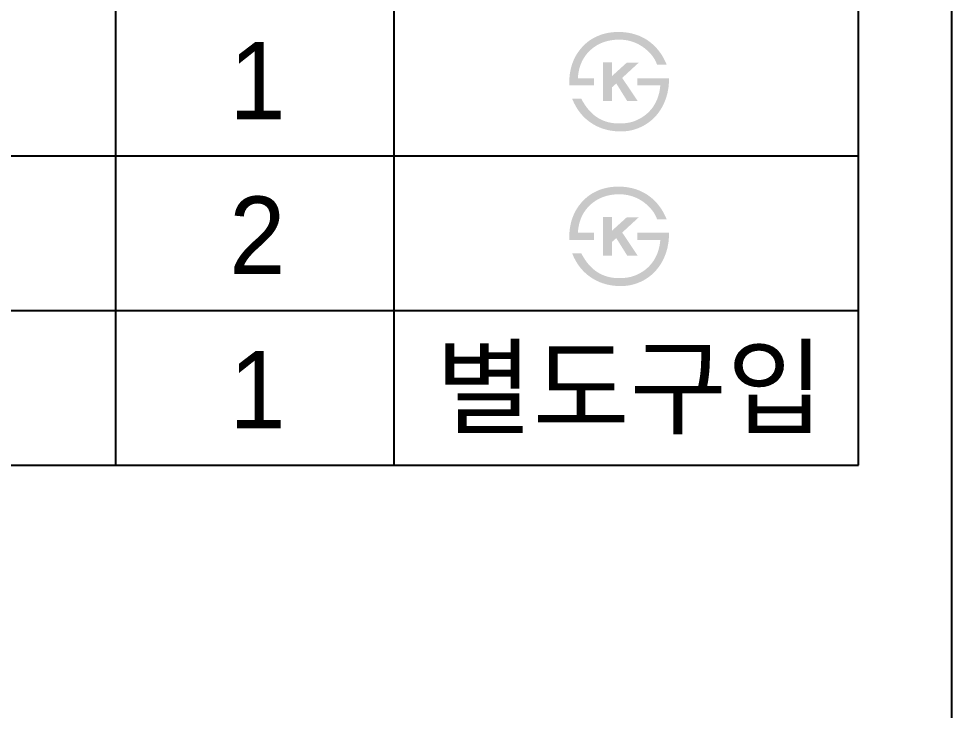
# Model space of a CAD drawing. Header units: millimetres. Extents: x 0 to 3800, y -67 to 2530.
# Drawn here: x 3498.6 to 3800, y 1870.7 to 2094.4 of the extents above; entities that cross this region are included whole.
import ezdxf
from ezdxf.enums import TextEntityAlignment as Align

# ---------------------------------------------------------------- set-up
doc = ezdxf.new("R2010")
doc.units = ezdxf.units.MM
doc.layers.add('TEXT', color=7, linetype='Continuous')
doc.layers.add('도각라인', color=255, linetype='Continuous')
doc.styles.add('타이틀', font='H2GTRM.TTF', dxfattribs={"height": 25})

msp = doc.modelspace()

# ---------------------------------------------------------------- hatches: boundary and pattern name
at = {"layer": 'TEXT'}
for points in [[(3676.58, 2072.79), (3676.56, 2073.2), (3676.55, 2073.61), (3676.55, 2074.02), (3676.56, 2074.42), (3676.57, 2074.83), (3676.59, 2075.23), (3676.63, 2075.63), (3676.67, 2076.03), (3676.71, 2076.42), (3676.77, 2076.82), (3676.84, 2077.21), (3676.91, 2077.6), (3676.99, 2077.99), (3677.09, 2078.37), (3677.19, 2078.76), (3677.29, 2079.14), (3677.42, 2079.52), (3677.54, 2079.9), (3677.68, 2080.28), (3677.83, 2080.65), (3677.98, 2081.01), (3678.15, 2081.37), (3678.32, 2081.72), (3678.49, 2082.07), (3678.68, 2082.41), (3678.88, 2082.74), (3679.08, 2083.07), (3679.29, 2083.39), (3679.51, 2083.71), (3679.74, 2084.02), (3679.98, 2084.32), (3680.48, 2084.94), (3680.75, 2085.24), (3681.03, 2085.54), (3681.31, 2085.83), (3681.6, 2086.1), (3681.9, 2086.37), (3682.2, 2086.63), (3682.51, 2086.88), (3682.83, 2087.12), (3683.15, 2087.36), (3683.48, 2087.58), (3683.82, 2087.79), (3684.17, 2088), (3684.52, 2088.2), (3684.88, 2088.38), (3685.25, 2088.56), (3685.65, 2088.74), (3686.06, 2088.91), (3686.48, 2089.07), (3686.9, 2089.22), (3687.32, 2089.36), (3687.76, 2089.48), (3688.2, 2089.59), (3688.64, 2089.7), (3689.09, 2089.79), (3689.55, 2089.87), (3690.01, 2089.93), (3690.48, 2089.99), (3690.96, 2090.03), (3691.44, 2090.07), (3691.93, 2090.09), (3692.42, 2090.1), (3693.18, 2090.08), (3693.56, 2090.06), (3693.93, 2090.03), (3694.3, 2090), (3694.66, 2089.96), (3695.02, 2089.91), (3695.38, 2089.86), (3695.73, 2089.8), (3696.08, 2089.74), (3696.42, 2089.66), (3696.76, 2089.59), (3697.1, 2089.5), (3697.43, 2089.41), (3697.76, 2089.32), (3698.09, 2089.21), (3698.41, 2089.1), (3698.73, 2088.99), (3699.04, 2088.87), (3699.35, 2088.74), (3699.66, 2088.6), (3699.96, 2088.46), (3700.26, 2088.31), (3700.56, 2088.16), (3700.85, 2088), (3701.14, 2087.83), (3701.42, 2087.66), (3701.7, 2087.48), (3701.98, 2087.29), (3702.25, 2087.1), (3702.52, 2086.9), (3702.78, 2086.7), (3703.2, 2086.35), (3703.61, 2086), (3704.01, 2085.62), (3704.39, 2085.24), (3704.76, 2084.84), (3705.12, 2084.42), (3705.46, 2084), (3705.79, 2083.56), (3706.11, 2083.1), (3706.42, 2082.63), (3706.72, 2082.15), (3707, 2081.65), (3707.27, 2081.14), (3707.52, 2080.62), (3707.77, 2080.08), (3708, 2079.53), (3708, 2079.53), (3704.9, 2079.53), (3704.9, 2079.53), (3704.84, 2079.71), (3704.77, 2079.88), (3704.7, 2080.06), (3704.63, 2080.23), (3704.56, 2080.4), (3704.48, 2080.57), (3704.39, 2080.74), (3704.3, 2080.91), (3704.21, 2081.08), (3704.12, 2081.25), (3704.02, 2081.41), (3703.91, 2081.58), (3703.81, 2081.74), (3703.7, 2081.91), (3703.58, 2082.07), (3703.46, 2082.23), (3703.34, 2082.39), (3703.21, 2082.55), (3702.95, 2082.87), (3702.67, 2083.19), (3702.37, 2083.5), (3702.06, 2083.81), (3701.73, 2084.11), (3701.39, 2084.41), (3701.03, 2084.71), (3700.8, 2084.89), (3700.57, 2085.06), (3700.33, 2085.23), (3700.1, 2085.39), (3699.86, 2085.54), (3699.62, 2085.69), (3699.38, 2085.84), (3699.13, 2085.97), (3698.89, 2086.11), (3698.64, 2086.23), (3698.39, 2086.35), (3698.14, 2086.47), (3697.88, 2086.58), (3697.63, 2086.68), (3697.37, 2086.78), (3697.11, 2086.88), (3696.85, 2086.96), (3696.58, 2087.05), (3696.32, 2087.12), (3696.05, 2087.19), (3695.78, 2087.26), (3695.51, 2087.32), (3695.24, 2087.37), (3694.96, 2087.42), (3694.69, 2087.46), (3694.41, 2087.5), (3694.13, 2087.53), (3693.84, 2087.55), (3693.56, 2087.57), (3693.27, 2087.59), (3692.99, 2087.6), (3692.7, 2087.6), (3692.35, 2087.6), (3692.01, 2087.59), (3691.67, 2087.57), (3691.33, 2087.55), (3691, 2087.52), (3690.67, 2087.48), (3690.34, 2087.44), (3690.02, 2087.39), (3689.7, 2087.33), (3689.39, 2087.27), (3689.08, 2087.2), (3688.77, 2087.13), (3688.47, 2087.05), (3688.17, 2086.96), (3687.87, 2086.86), (3687.58, 2086.76), (3687.29, 2086.66), (3687.01, 2086.54), (3686.73, 2086.42), (3686.45, 2086.29), (3686.18, 2086.16), (3685.91, 2086.02), (3685.64, 2085.87), (3685.38, 2085.72), (3685.12, 2085.56), (3684.87, 2085.39), (3684.62, 2085.22), (3684.37, 2085.04), (3684.13, 2084.86), (3683.89, 2084.66), (3683.65, 2084.46), (3683.42, 2084.26), (3683.19, 2084.04), (3682.96, 2083.82), (3682.74, 2083.59), (3682.53, 2083.36), (3682.32, 2083.13), (3682.12, 2082.89), (3681.93, 2082.64), (3681.75, 2082.39), (3681.57, 2082.14), (3681.39, 2081.89), (3681.23, 2081.62), (3681.07, 2081.36), (3680.92, 2081.09), (3680.77, 2080.82), (3680.64, 2080.54), (3680.51, 2080.25), (3680.38, 2079.97), (3680.26, 2079.68), (3680.15, 2079.38), (3680.05, 2079.08), (3679.95, 2078.78), (3679.86, 2078.47), (3679.78, 2078.15), (3679.7, 2077.84), (3679.63, 2077.51), (3679.57, 2077.19), (3679.51, 2076.86), (3679.46, 2076.52), (3679.42, 2076.18), (3679.38, 2075.84), (3679.35, 2075.49), (3679.33, 2075.14), (3679.33, 2075.14), (3684.51, 2075.14), (3684.51, 2075.14), (3684.51, 2075.14), (3684.51, 2072.79), (3684.51, 2072.79), (3684.51, 2072.79), (3676.58, 2072.79)], [(3690.34, 2075.83), (3695.14, 2080.18), (3699.01, 2080.18), (3693.64, 2075.23), (3698.67, 2067.72), (3695.29, 2067.72), (3691.73, 2073.43), (3690.34, 2072.19), (3690.34, 2067.72), (3687.39, 2067.72), (3687.39, 2080.29), (3690.34, 2080.29)], [(3708.75, 2075.14), (3708.75, 2074.7), (3708.75, 2074.26), (3708.74, 2073.83), (3708.71, 2073.4), (3708.68, 2072.97), (3708.64, 2072.54), (3708.59, 2072.12), (3708.52, 2071.69), (3708.45, 2071.28), (3708.37, 2070.86), (3708.29, 2070.44), (3708.19, 2070.03), (3708.08, 2069.62), (3707.96, 2069.22), (3707.84, 2068.81), (3707.7, 2068.41), (3707.56, 2068.03), (3707.41, 2067.65), (3707.26, 2067.27), (3707.09, 2066.9), (3706.92, 2066.54), (3706.74, 2066.18), (3706.55, 2065.83), (3706.36, 2065.49), (3706.15, 2065.15), (3705.94, 2064.81), (3705.72, 2064.49), (3705.5, 2064.16), (3705.26, 2063.85), (3705.02, 2063.54), (3704.77, 2063.23), (3704.51, 2062.93), (3704.24, 2062.64), (3703.97, 2062.36), (3703.69, 2062.08), (3703.4, 2061.82), (3703.11, 2061.56), (3702.81, 2061.31), (3702.51, 2061.07), (3702.2, 2060.84), (3701.88, 2060.61), (3701.56, 2060.4), (3701.24, 2060.19), (3700.91, 2059.99), (3700.57, 2059.8), (3700.23, 2059.62), (3699.88, 2059.45), (3699.53, 2059.28), (3699.16, 2059.12), (3698.79, 2058.97), (3698.42, 2058.82), (3698.04, 2058.69), (3697.66, 2058.57), (3697.28, 2058.46), (3696.9, 2058.36), (3696.51, 2058.27), (3696.12, 2058.19), (3695.72, 2058.12), (3695.33, 2058.06), (3694.93, 2058.02), (3694.53, 2057.98), (3694.12, 2057.95), (3693.71, 2057.94), (3693.3, 2057.93), (3692.64, 2057.94), (3691.98, 2057.96), (3691.34, 2058.01), (3690.7, 2058.08), (3690.08, 2058.17), (3689.77, 2058.22), (3689.47, 2058.28), (3689.16, 2058.34), (3688.86, 2058.4), (3688.56, 2058.48), (3688.27, 2058.55), (3687.98, 2058.64), (3687.69, 2058.73), (3687.4, 2058.82), (3687.11, 2058.92), (3686.83, 2059.02), (3686.55, 2059.13), (3686.27, 2059.24), (3686, 2059.36), (3685.73, 2059.48), (3685.46, 2059.61), (3685.19, 2059.75), (3684.92, 2059.89), (3684.66, 2060.03), (3684.4, 2060.18), (3684.15, 2060.34), (3683.62, 2060.67), (3683.36, 2060.85), (3683.1, 2061.03), (3682.85, 2061.22), (3682.6, 2061.41), (3682.35, 2061.61), (3682.11, 2061.81), (3681.87, 2062.02), (3681.64, 2062.24), (3681.41, 2062.45), (3681.19, 2062.68), (3680.97, 2062.9), (3680.75, 2063.14), (3680.54, 2063.37), (3680.34, 2063.62), (3680.13, 2063.86), (3679.94, 2064.12), (3679.74, 2064.37), (3679.55, 2064.63), (3679.37, 2064.9), (3679.19, 2065.17), (3679.01, 2065.45), (3678.84, 2065.73), (3678.67, 2066.02), (3678.51, 2066.31), (3678.35, 2066.61), (3678.19, 2066.91), (3678.04, 2067.21), (3677.75, 2067.84), (3677.48, 2068.49), (3677.48, 2068.49), (3680.43, 2068.49), (3680.43, 2068.49), (3680.66, 2068.06), (3680.89, 2067.65), (3681.13, 2067.25), (3681.38, 2066.86), (3681.62, 2066.48), (3681.88, 2066.11), (3682.14, 2065.75), (3682.4, 2065.41), (3682.67, 2065.08), (3682.94, 2064.76), (3683.22, 2064.45), (3683.51, 2064.15), (3683.8, 2063.87), (3684.1, 2063.6), (3684.4, 2063.33), (3684.7, 2063.08), (3684.93, 2062.91), (3685.16, 2062.74), (3685.39, 2062.58), (3685.63, 2062.43), (3685.86, 2062.28), (3686.1, 2062.14), (3686.35, 2062), (3686.59, 2061.87), (3686.84, 2061.74), (3687.09, 2061.63), (3687.34, 2061.51), (3687.6, 2061.41), (3687.86, 2061.31), (3688.12, 2061.21), (3688.39, 2061.12), (3688.66, 2061.04), (3688.93, 2060.96), (3689.2, 2060.89), (3689.48, 2060.83), (3689.76, 2060.77), (3690.04, 2060.72), (3690.32, 2060.67), (3690.61, 2060.63), (3690.9, 2060.59), (3691.19, 2060.57), (3691.49, 2060.54), (3691.79, 2060.53), (3692.09, 2060.52), (3692.39, 2060.51), (3692.7, 2060.51), (3693.01, 2060.52), (3693.87, 2060.54), (3694.14, 2060.56), (3694.41, 2060.58), (3694.68, 2060.6), (3694.95, 2060.63), (3695.21, 2060.67), (3695.48, 2060.71), (3695.74, 2060.76), (3696, 2060.81), (3696.26, 2060.87), (3696.52, 2060.93), (3696.77, 2061), (3697.03, 2061.08), (3697.28, 2061.16), (3697.53, 2061.25), (3697.78, 2061.34), (3698.02, 2061.44), (3698.27, 2061.54), (3698.51, 2061.65), (3698.75, 2061.76), (3698.99, 2061.88), (3699.23, 2062.01), (3699.47, 2062.14), (3699.7, 2062.27), (3699.94, 2062.42), (3700.17, 2062.56), (3700.4, 2062.72), (3700.63, 2062.88), (3700.85, 2063.04), (3701.08, 2063.21), (3701.3, 2063.38), (3701.56, 2063.6), (3701.81, 2063.82), (3702.05, 2064.05), (3702.28, 2064.28), (3702.51, 2064.51), (3702.73, 2064.76), (3702.94, 2065), (3703.15, 2065.25), (3703.35, 2065.51), (3703.54, 2065.77), (3703.73, 2066.04), (3703.9, 2066.31), (3704.07, 2066.58), (3704.24, 2066.86), (3704.39, 2067.15), (3704.54, 2067.44), (3704.68, 2067.74), (3704.82, 2068.04), (3704.95, 2068.35), (3705.07, 2068.66), (3705.18, 2068.97), (3705.28, 2069.3), (3705.38, 2069.62), (3705.47, 2069.95), (3705.56, 2070.29), (3705.64, 2070.63), (3705.71, 2070.98), (3705.77, 2071.33), (3705.82, 2071.69), (3705.87, 2072.05), (3705.91, 2072.42), (3705.95, 2072.79), (3705.95, 2072.79), (3698.52, 2072.79), (3698.52, 2072.79), (3698.52, 2072.79), (3698.52, 2075.14), (3698.52, 2075.14), (3698.52, 2075.14), (3708.75, 2075.14)], [(3676.58, 2022.79), (3676.56, 2023.2), (3676.55, 2023.61), (3676.55, 2024.02), (3676.56, 2024.42), (3676.57, 2024.83), (3676.59, 2025.23), (3676.63, 2025.63), (3676.67, 2026.03), (3676.71, 2026.42), (3676.77, 2026.82), (3676.84, 2027.21), (3676.91, 2027.6), (3676.99, 2027.99), (3677.09, 2028.37), (3677.19, 2028.76), (3677.29, 2029.14), (3677.42, 2029.52), (3677.54, 2029.9), (3677.68, 2030.28), (3677.83, 2030.65), (3677.98, 2031.01), (3678.15, 2031.37), (3678.32, 2031.72), (3678.49, 2032.07), (3678.68, 2032.41), (3678.88, 2032.74), (3679.08, 2033.07), (3679.29, 2033.39), (3679.51, 2033.71), (3679.74, 2034.02), (3679.98, 2034.32), (3680.48, 2034.94), (3680.75, 2035.24), (3681.03, 2035.54), (3681.31, 2035.83), (3681.6, 2036.1), (3681.9, 2036.37), (3682.2, 2036.63), (3682.51, 2036.88), (3682.83, 2037.12), (3683.15, 2037.36), (3683.48, 2037.58), (3683.82, 2037.79), (3684.17, 2038), (3684.52, 2038.2), (3684.88, 2038.38), (3685.25, 2038.56), (3685.65, 2038.74), (3686.06, 2038.91), (3686.48, 2039.07), (3686.9, 2039.22), (3687.32, 2039.36), (3687.76, 2039.48), (3688.2, 2039.59), (3688.64, 2039.7), (3689.09, 2039.79), (3689.55, 2039.87), (3690.01, 2039.93), (3690.48, 2039.99), (3690.96, 2040.03), (3691.44, 2040.07), (3691.93, 2040.09), (3692.42, 2040.1), (3693.18, 2040.08), (3693.56, 2040.06), (3693.93, 2040.03), (3694.3, 2040), (3694.66, 2039.96), (3695.02, 2039.91), (3695.38, 2039.86), (3695.73, 2039.8), (3696.08, 2039.74), (3696.42, 2039.66), (3696.76, 2039.59), (3697.1, 2039.5), (3697.43, 2039.41), (3697.76, 2039.32), (3698.09, 2039.21), (3698.41, 2039.1), (3698.73, 2038.99), (3699.04, 2038.87), (3699.35, 2038.74), (3699.66, 2038.6), (3699.96, 2038.46), (3700.26, 2038.31), (3700.56, 2038.16), (3700.85, 2038), (3701.14, 2037.83), (3701.42, 2037.66), (3701.7, 2037.48), (3701.98, 2037.29), (3702.25, 2037.1), (3702.52, 2036.9), (3702.78, 2036.7), (3703.2, 2036.35), (3703.61, 2036), (3704.01, 2035.62), (3704.39, 2035.24), (3704.76, 2034.84), (3705.12, 2034.42), (3705.46, 2034), (3705.79, 2033.56), (3706.11, 2033.1), (3706.42, 2032.63), (3706.72, 2032.15), (3707, 2031.65), (3707.27, 2031.14), (3707.52, 2030.62), (3707.77, 2030.08), (3708, 2029.53), (3708, 2029.53), (3704.9, 2029.53), (3704.9, 2029.53), (3704.84, 2029.71), (3704.77, 2029.88), (3704.7, 2030.06), (3704.63, 2030.23), (3704.56, 2030.4), (3704.48, 2030.57), (3704.39, 2030.74), (3704.3, 2030.91), (3704.21, 2031.08), (3704.12, 2031.25), (3704.02, 2031.41), (3703.91, 2031.58), (3703.81, 2031.74), (3703.7, 2031.91), (3703.58, 2032.07), (3703.46, 2032.23), (3703.34, 2032.39), (3703.21, 2032.55), (3702.95, 2032.87), (3702.67, 2033.19), (3702.37, 2033.5), (3702.06, 2033.81), (3701.73, 2034.11), (3701.39, 2034.41), (3701.03, 2034.71), (3700.8, 2034.89), (3700.57, 2035.06), (3700.33, 2035.23), (3700.1, 2035.39), (3699.86, 2035.54), (3699.62, 2035.69), (3699.38, 2035.84), (3699.13, 2035.97), (3698.89, 2036.11), (3698.64, 2036.23), (3698.39, 2036.35), (3698.14, 2036.47), (3697.88, 2036.58), (3697.63, 2036.68), (3697.37, 2036.78), (3697.11, 2036.88), (3696.85, 2036.96), (3696.58, 2037.05), (3696.32, 2037.12), (3696.05, 2037.19), (3695.78, 2037.26), (3695.51, 2037.32), (3695.24, 2037.37), (3694.96, 2037.42), (3694.69, 2037.46), (3694.41, 2037.5), (3694.13, 2037.53), (3693.84, 2037.55), (3693.56, 2037.57), (3693.27, 2037.59), (3692.99, 2037.6), (3692.7, 2037.6), (3692.35, 2037.6), (3692.01, 2037.59), (3691.67, 2037.57), (3691.33, 2037.55), (3691, 2037.52), (3690.67, 2037.48), (3690.34, 2037.44), (3690.02, 2037.39), (3689.7, 2037.33), (3689.39, 2037.27), (3689.08, 2037.2), (3688.77, 2037.13), (3688.47, 2037.05), (3688.17, 2036.96), (3687.87, 2036.86), (3687.58, 2036.76), (3687.29, 2036.66), (3687.01, 2036.54), (3686.73, 2036.42), (3686.45, 2036.29), (3686.18, 2036.16), (3685.91, 2036.02), (3685.64, 2035.87), (3685.38, 2035.72), (3685.12, 2035.56), (3684.87, 2035.39), (3684.62, 2035.22), (3684.37, 2035.04), (3684.13, 2034.86), (3683.89, 2034.66), (3683.65, 2034.46), (3683.42, 2034.26), (3683.19, 2034.04), (3682.96, 2033.82), (3682.74, 2033.59), (3682.53, 2033.36), (3682.32, 2033.13), (3682.12, 2032.89), (3681.93, 2032.64), (3681.75, 2032.39), (3681.57, 2032.14), (3681.39, 2031.89), (3681.23, 2031.62), (3681.07, 2031.36), (3680.92, 2031.09), (3680.77, 2030.82), (3680.64, 2030.54), (3680.51, 2030.25), (3680.38, 2029.97), (3680.26, 2029.68), (3680.15, 2029.38), (3680.05, 2029.08), (3679.95, 2028.78), (3679.86, 2028.47), (3679.78, 2028.15), (3679.7, 2027.84), (3679.63, 2027.51), (3679.57, 2027.19), (3679.51, 2026.86), (3679.46, 2026.52), (3679.42, 2026.18), (3679.38, 2025.84), (3679.35, 2025.49), (3679.33, 2025.14), (3679.33, 2025.14), (3684.51, 2025.14), (3684.51, 2025.14), (3684.51, 2025.14), (3684.51, 2022.79), (3684.51, 2022.79), (3684.51, 2022.79), (3676.58, 2022.79)], [(3690.34, 2025.83), (3695.14, 2030.18), (3699.01, 2030.18), (3693.64, 2025.23), (3698.67, 2017.72), (3695.29, 2017.72), (3691.73, 2023.43), (3690.34, 2022.19), (3690.34, 2017.72), (3687.39, 2017.72), (3687.39, 2030.29), (3690.34, 2030.29)], [(3708.75, 2025.14), (3708.75, 2024.7), (3708.75, 2024.26), (3708.74, 2023.83), (3708.71, 2023.4), (3708.68, 2022.97), (3708.64, 2022.54), (3708.59, 2022.12), (3708.52, 2021.69), (3708.45, 2021.28), (3708.37, 2020.86), (3708.29, 2020.44), (3708.19, 2020.03), (3708.08, 2019.62), (3707.96, 2019.22), (3707.84, 2018.81), (3707.7, 2018.41), (3707.56, 2018.03), (3707.41, 2017.65), (3707.26, 2017.27), (3707.09, 2016.9), (3706.92, 2016.54), (3706.74, 2016.18), (3706.55, 2015.83), (3706.36, 2015.49), (3706.15, 2015.15), (3705.94, 2014.81), (3705.72, 2014.49), (3705.5, 2014.16), (3705.26, 2013.85), (3705.02, 2013.54), (3704.77, 2013.23), (3704.51, 2012.93), (3704.24, 2012.64), (3703.97, 2012.36), (3703.69, 2012.08), (3703.4, 2011.82), (3703.11, 2011.56), (3702.81, 2011.31), (3702.51, 2011.07), (3702.2, 2010.84), (3701.88, 2010.61), (3701.56, 2010.4), (3701.24, 2010.19), (3700.91, 2009.99), (3700.57, 2009.8), (3700.23, 2009.62), (3699.88, 2009.45), (3699.53, 2009.28), (3699.16, 2009.12), (3698.79, 2008.97), (3698.42, 2008.82), (3698.04, 2008.69), (3697.66, 2008.57), (3697.28, 2008.46), (3696.9, 2008.36), (3696.51, 2008.27), (3696.12, 2008.19), (3695.72, 2008.12), (3695.33, 2008.06), (3694.93, 2008.02), (3694.53, 2007.98), (3694.12, 2007.95), (3693.71, 2007.94), (3693.3, 2007.93), (3692.64, 2007.94), (3691.98, 2007.96), (3691.34, 2008.01), (3690.7, 2008.08), (3690.08, 2008.17), (3689.77, 2008.22), (3689.47, 2008.28), (3689.16, 2008.34), (3688.86, 2008.4), (3688.56, 2008.48), (3688.27, 2008.55), (3687.98, 2008.64), (3687.69, 2008.73), (3687.4, 2008.82), (3687.11, 2008.92), (3686.83, 2009.02), (3686.55, 2009.13), (3686.27, 2009.24), (3686, 2009.36), (3685.73, 2009.48), (3685.46, 2009.61), (3685.19, 2009.75), (3684.92, 2009.89), (3684.66, 2010.03), (3684.4, 2010.18), (3684.15, 2010.34), (3683.62, 2010.67), (3683.36, 2010.85), (3683.1, 2011.03), (3682.85, 2011.22), (3682.6, 2011.41), (3682.35, 2011.61), (3682.11, 2011.81), (3681.87, 2012.02), (3681.64, 2012.24), (3681.41, 2012.45), (3681.19, 2012.68), (3680.97, 2012.9), (3680.75, 2013.14), (3680.54, 2013.37), (3680.34, 2013.62), (3680.13, 2013.86), (3679.94, 2014.12), (3679.74, 2014.37), (3679.55, 2014.63), (3679.37, 2014.9), (3679.19, 2015.17), (3679.01, 2015.45), (3678.84, 2015.73), (3678.67, 2016.02), (3678.51, 2016.31), (3678.35, 2016.61), (3678.19, 2016.91), (3678.04, 2017.21), (3677.75, 2017.84), (3677.48, 2018.49), (3677.48, 2018.49), (3680.43, 2018.49), (3680.43, 2018.49), (3680.66, 2018.06), (3680.89, 2017.65), (3681.13, 2017.25), (3681.38, 2016.86), (3681.62, 2016.48), (3681.88, 2016.11), (3682.14, 2015.75), (3682.4, 2015.41), (3682.67, 2015.08), (3682.94, 2014.76), (3683.22, 2014.45), (3683.51, 2014.15), (3683.8, 2013.87), (3684.1, 2013.6), (3684.4, 2013.33), (3684.7, 2013.08), (3684.93, 2012.91), (3685.16, 2012.74), (3685.39, 2012.58), (3685.63, 2012.43), (3685.86, 2012.28), (3686.1, 2012.14), (3686.35, 2012), (3686.59, 2011.87), (3686.84, 2011.74), (3687.09, 2011.63), (3687.34, 2011.51), (3687.6, 2011.41), (3687.86, 2011.31), (3688.12, 2011.21), (3688.39, 2011.12), (3688.66, 2011.04), (3688.93, 2010.96), (3689.2, 2010.89), (3689.48, 2010.83), (3689.76, 2010.77), (3690.04, 2010.72), (3690.32, 2010.67), (3690.61, 2010.63), (3690.9, 2010.59), (3691.19, 2010.57), (3691.49, 2010.54), (3691.79, 2010.53), (3692.09, 2010.52), (3692.39, 2010.51), (3692.7, 2010.51), (3693.01, 2010.52), (3693.87, 2010.54), (3694.14, 2010.56), (3694.41, 2010.58), (3694.68, 2010.6), (3694.95, 2010.63), (3695.21, 2010.67), (3695.48, 2010.71), (3695.74, 2010.76), (3696, 2010.81), (3696.26, 2010.87), (3696.52, 2010.93), (3696.77, 2011), (3697.03, 2011.08), (3697.28, 2011.16), (3697.53, 2011.25), (3697.78, 2011.34), (3698.02, 2011.44), (3698.27, 2011.54), (3698.51, 2011.65), (3698.75, 2011.76), (3698.99, 2011.88), (3699.23, 2012.01), (3699.47, 2012.14), (3699.7, 2012.27), (3699.94, 2012.42), (3700.17, 2012.56), (3700.4, 2012.72), (3700.63, 2012.88), (3700.85, 2013.04), (3701.08, 2013.21), (3701.3, 2013.38), (3701.56, 2013.6), (3701.81, 2013.82), (3702.05, 2014.05), (3702.28, 2014.28), (3702.51, 2014.51), (3702.73, 2014.76), (3702.94, 2015), (3703.15, 2015.25), (3703.35, 2015.51), (3703.54, 2015.77), (3703.73, 2016.04), (3703.9, 2016.31), (3704.07, 2016.58), (3704.24, 2016.86), (3704.39, 2017.15), (3704.54, 2017.44), (3704.68, 2017.74), (3704.82, 2018.04), (3704.95, 2018.35), (3705.07, 2018.66), (3705.18, 2018.97), (3705.28, 2019.3), (3705.38, 2019.62), (3705.47, 2019.95), (3705.56, 2020.29), (3705.64, 2020.63), (3705.71, 2020.98), (3705.77, 2021.33), (3705.82, 2021.69), (3705.87, 2022.05), (3705.91, 2022.42), (3705.95, 2022.79), (3705.95, 2022.79), (3698.52, 2022.79), (3698.52, 2022.79), (3698.52, 2022.79), (3698.52, 2025.14), (3698.52, 2025.14), (3698.52, 2025.14), (3708.75, 2025.14)]]:
    msp.add_hatch(color=256, dxfattribs=at).paths.add_polyline_path(points, flags=0)

# ---------------------------------------------------------------- linework, layer by layer
at = {"layer": '도각라인', "color": 7}
for p, q in [((3800, 2530), (3800, 0)), ((3530, 1950), (3530, 2300)), ((3620, 1950), (3620, 2300)), ((3770, 1950), (3770, 2300)), ((2975, 2050), (3770, 2050)), ((2975, 2000), (3770, 2000)), ((2975, 1950), (3770, 1950))]:
    msp.add_line(p, q, dxfattribs=at)

# ---------------------------------------------------------------- texts
at = {"layer": 'TEXT', "style": '타이틀'}
for s, p in [('1', (3575.74, 2074.38)), ('2', (3575.74, 2024.38)), ('별도구입', (3696.06, 1975.18)), ('1', (3575.74, 1974.38))]:
    msp.add_text(s, height=25, dxfattribs=at).set_placement(p, align=Align.MIDDLE_CENTER)

doc.saveas('drawing.dxf')
